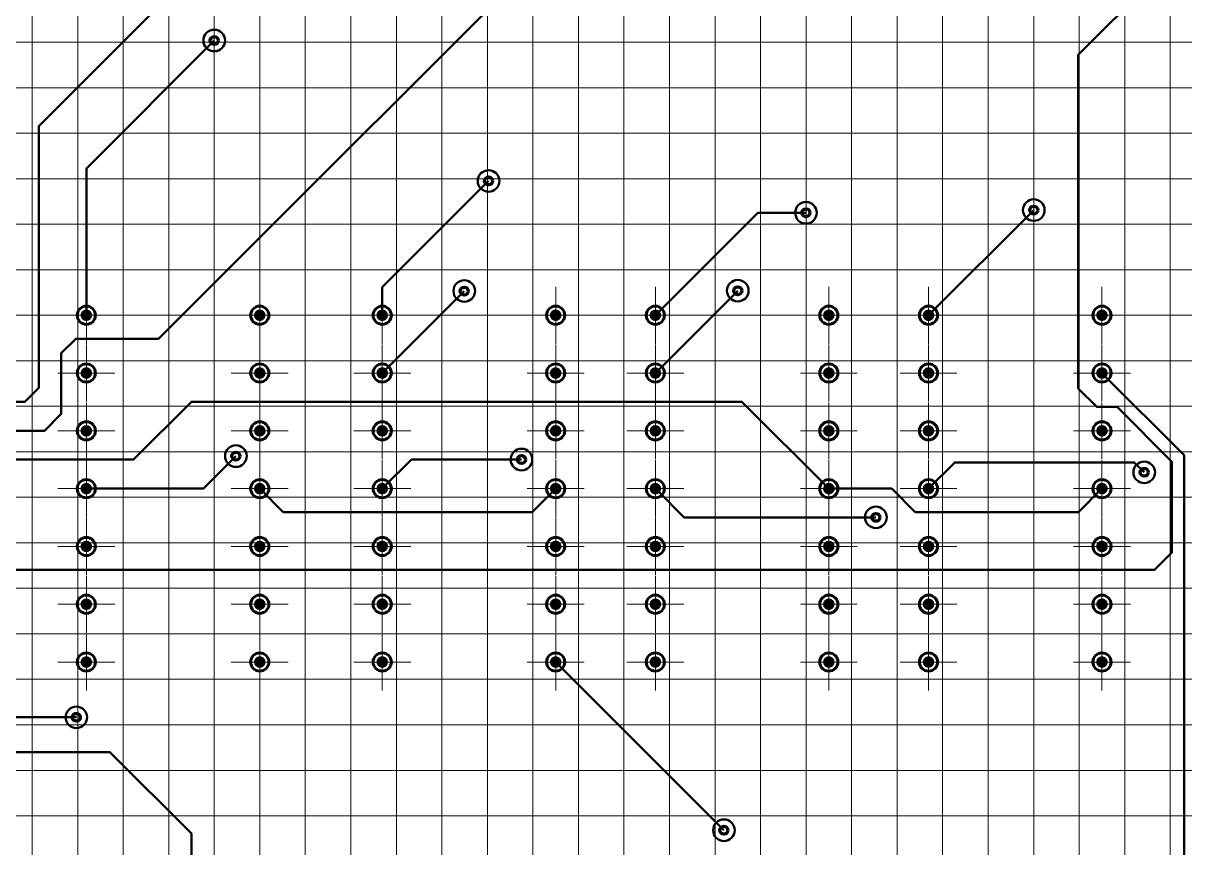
# Model space of a CAD drawing. Extents: x 260 to 1101, y 70 to 664.
# Drawn here: x 933.4 to 1035.5, y 452 to 524.5 of the extents above; entities that cross this region are included whole.
import ezdxf

# ---------------------------------------------------------------- set-up
doc = ezdxf.new("R2010")
doc.units = 0
doc.header["$MEASUREMENT"] = 0
doc.layers.add('PDF _Геометрия', color=7, linetype='CONTINUOUS')
doc.layers.add('PDF _Сплошная заливка', color=7, linetype='CONTINUOUS')

msp = doc.modelspace()

# ---------------------------------------------------------------- hatches: boundary and pattern name
at = {"layer": 'PDF _Сплошная заливка', "transparency": 33554559}
for points in [[(938.987, 498.786), (938.987, 499.296), (938.792, 499.257), (938.627, 499.147), (938.516, 498.981), (938.477, 498.786)], [(954.222, 498.786), (954.222, 499.296), (954.027, 499.257), (953.861, 499.147), (953.751, 498.981), (953.712, 498.786)], [(964.978, 498.786), (964.978, 499.296), (964.783, 499.257), (964.617, 499.147), (964.507, 498.981), (964.468, 498.786)], [(980.212, 498.786), (980.212, 499.296), (980.017, 499.257), (979.852, 499.147), (979.741, 498.981), (979.703, 498.786)], [(988.969, 498.786), (988.969, 499.296), (988.774, 499.257), (988.609, 499.147), (988.499, 498.981), (988.46, 498.786)], [(1004.204, 498.786), (1004.204, 499.296), (1004.009, 499.257), (1003.844, 499.147), (1003.733, 498.981), (1003.694, 498.786)], [(1012.961, 498.786), (1012.961, 499.296), (1012.766, 499.257), (1012.601, 499.147), (1012.49, 498.981), (1012.451, 498.786)], [(1028.196, 498.786), (1028.196, 499.296), (1028.001, 499.257), (1027.835, 499.147), (1027.725, 498.981), (1027.686, 498.786)], [(938.987, 498.786), (938.987, 498.277), (939.182, 498.315), (939.347, 498.426), (939.458, 498.591), (939.496, 498.786)], [(954.222, 498.786), (954.222, 498.277), (954.417, 498.315), (954.582, 498.426), (954.692, 498.591), (954.731, 498.786)], [(964.978, 498.786), (964.978, 498.277), (965.173, 498.315), (965.338, 498.426), (965.449, 498.591), (965.487, 498.786)], [(980.212, 498.786), (980.212, 498.277), (980.407, 498.315), (980.573, 498.426), (980.683, 498.591), (980.722, 498.786)], [(988.969, 498.786), (988.969, 498.277), (989.164, 498.315), (989.33, 498.426), (989.44, 498.591), (989.479, 498.786)], [(1004.204, 498.786), (1004.204, 498.277), (1004.399, 498.315), (1004.564, 498.426), (1004.675, 498.591), (1004.714, 498.786)], [(1012.961, 498.786), (1012.961, 498.277), (1013.156, 498.315), (1013.321, 498.426), (1013.432, 498.591), (1013.47, 498.786)], [(1028.196, 498.786), (1028.196, 498.277), (1028.391, 498.315), (1028.556, 498.426), (1028.666, 498.591), (1028.705, 498.786)], [(938.987, 493.706), (938.987, 494.216), (938.792, 494.177), (938.627, 494.067), (938.516, 493.901), (938.477, 493.706)], [(954.222, 493.706), (954.222, 494.216), (954.027, 494.177), (953.861, 494.067), (953.751, 493.901), (953.712, 493.706)], [(964.978, 493.706), (964.978, 494.216), (964.783, 494.177), (964.617, 494.067), (964.507, 493.901), (964.468, 493.706)], [(980.212, 493.706), (980.212, 494.216), (980.017, 494.177), (979.852, 494.067), (979.741, 493.901), (979.703, 493.706)], [(988.969, 493.706), (988.969, 494.216), (988.774, 494.177), (988.609, 494.067), (988.499, 493.901), (988.46, 493.706)], [(1004.204, 493.706), (1004.204, 494.216), (1004.009, 494.177), (1003.844, 494.067), (1003.733, 493.901), (1003.694, 493.706)], [(1012.961, 493.706), (1012.961, 494.216), (1012.766, 494.177), (1012.601, 494.067), (1012.49, 493.901), (1012.451, 493.706)], [(1028.196, 493.706), (1028.196, 494.216), (1028.001, 494.177), (1027.835, 494.067), (1027.725, 493.901), (1027.686, 493.706)], [(938.987, 493.706), (938.987, 493.197), (939.182, 493.235), (939.347, 493.346), (939.458, 493.511), (939.496, 493.706)], [(954.222, 493.706), (954.222, 493.197), (954.417, 493.235), (954.582, 493.346), (954.692, 493.511), (954.731, 493.706)], [(964.978, 493.706), (964.978, 493.197), (965.173, 493.235), (965.338, 493.346), (965.449, 493.511), (965.487, 493.706)], [(980.212, 493.706), (980.212, 493.197), (980.407, 493.235), (980.573, 493.346), (980.683, 493.511), (980.722, 493.706)], [(988.969, 493.706), (988.969, 493.197), (989.164, 493.235), (989.33, 493.346), (989.44, 493.511), (989.479, 493.706)], [(1004.204, 493.706), (1004.204, 493.197), (1004.399, 493.235), (1004.564, 493.346), (1004.675, 493.511), (1004.714, 493.706)], [(1012.961, 493.706), (1012.961, 493.197), (1013.156, 493.235), (1013.321, 493.346), (1013.432, 493.511), (1013.47, 493.706)], [(1028.196, 493.706), (1028.196, 493.197), (1028.391, 493.235), (1028.556, 493.346), (1028.666, 493.511), (1028.705, 493.706)], [(938.987, 488.626), (938.987, 489.136), (938.792, 489.097), (938.627, 488.987), (938.516, 488.821), (938.477, 488.626)], [(954.222, 488.626), (954.222, 489.136), (954.027, 489.097), (953.861, 488.987), (953.751, 488.821), (953.712, 488.626)], [(964.978, 488.626), (964.978, 489.136), (964.783, 489.097), (964.617, 488.987), (964.507, 488.821), (964.468, 488.626)], [(980.212, 488.626), (980.212, 489.136), (980.017, 489.097), (979.852, 488.987), (979.741, 488.821), (979.703, 488.626)], [(988.969, 488.626), (988.969, 489.136), (988.774, 489.097), (988.609, 488.987), (988.499, 488.821), (988.46, 488.626)], [(1004.204, 488.626), (1004.204, 489.136), (1004.009, 489.097), (1003.844, 488.987), (1003.733, 488.821), (1003.694, 488.626)], [(1012.961, 488.626), (1012.961, 489.136), (1012.766, 489.097), (1012.601, 488.987), (1012.49, 488.821), (1012.451, 488.626)], [(1028.196, 488.626), (1028.196, 489.136), (1028.001, 489.097), (1027.835, 488.987), (1027.725, 488.821), (1027.686, 488.626)], [(938.987, 488.626), (938.987, 488.117), (939.182, 488.155), (939.347, 488.266), (939.458, 488.431), (939.496, 488.626)], [(954.222, 488.626), (954.222, 488.117), (954.417, 488.155), (954.582, 488.266), (954.692, 488.431), (954.731, 488.626)], [(964.978, 488.626), (964.978, 488.117), (965.173, 488.155), (965.338, 488.266), (965.449, 488.431), (965.487, 488.626)], [(980.212, 488.626), (980.212, 488.117), (980.407, 488.155), (980.573, 488.266), (980.683, 488.431), (980.722, 488.626)], [(988.969, 488.626), (988.969, 488.117), (989.164, 488.155), (989.33, 488.266), (989.44, 488.431), (989.479, 488.626)], [(1004.204, 488.626), (1004.204, 488.117), (1004.399, 488.155), (1004.564, 488.266), (1004.675, 488.431), (1004.714, 488.626)], [(1012.961, 488.626), (1012.961, 488.117), (1013.156, 488.155), (1013.321, 488.266), (1013.432, 488.431), (1013.47, 488.626)], [(1028.196, 488.626), (1028.196, 488.117), (1028.391, 488.155), (1028.556, 488.266), (1028.666, 488.431), (1028.705, 488.626)], [(938.987, 483.546), (938.987, 484.056), (938.792, 484.017), (938.627, 483.907), (938.516, 483.741), (938.477, 483.546)], [(954.222, 483.546), (954.222, 484.056), (954.027, 484.017), (953.861, 483.907), (953.751, 483.741), (953.712, 483.546)], [(964.978, 483.546), (964.978, 484.056), (964.783, 484.017), (964.617, 483.907), (964.507, 483.741), (964.468, 483.546)], [(980.212, 483.546), (980.212, 484.056), (980.017, 484.017), (979.852, 483.907), (979.741, 483.741), (979.703, 483.546)], [(988.969, 483.546), (988.969, 484.056), (988.774, 484.017), (988.609, 483.907), (988.499, 483.741), (988.46, 483.546)], [(1004.204, 483.546), (1004.204, 484.056), (1004.009, 484.017), (1003.844, 483.907), (1003.733, 483.741), (1003.694, 483.546)], [(1012.961, 483.546), (1012.961, 484.056), (1012.766, 484.017), (1012.601, 483.907), (1012.49, 483.741), (1012.451, 483.546)], [(1028.196, 483.546), (1028.196, 484.056), (1028.001, 484.017), (1027.835, 483.907), (1027.725, 483.741), (1027.686, 483.546)], [(938.987, 483.546), (938.987, 483.037), (939.182, 483.075), (939.347, 483.186), (939.458, 483.351), (939.496, 483.546)], [(954.222, 483.546), (954.222, 483.037), (954.417, 483.075), (954.582, 483.186), (954.692, 483.351), (954.731, 483.546)], [(964.978, 483.546), (964.978, 483.037), (965.173, 483.075), (965.338, 483.186), (965.449, 483.351), (965.487, 483.546)], [(980.212, 483.546), (980.212, 483.037), (980.407, 483.075), (980.573, 483.186), (980.683, 483.351), (980.722, 483.546)], [(988.969, 483.546), (988.969, 483.037), (989.164, 483.075), (989.33, 483.186), (989.44, 483.351), (989.479, 483.546)], [(1004.204, 483.546), (1004.204, 483.037), (1004.399, 483.075), (1004.564, 483.186), (1004.675, 483.351), (1004.714, 483.546)], [(1012.961, 483.546), (1012.961, 483.037), (1013.156, 483.075), (1013.321, 483.186), (1013.432, 483.351), (1013.47, 483.546)], [(1028.196, 483.546), (1028.196, 483.037), (1028.391, 483.075), (1028.556, 483.186), (1028.666, 483.351), (1028.705, 483.546)], [(938.987, 478.466), (938.987, 478.976), (938.792, 478.937), (938.627, 478.827), (938.516, 478.661), (938.477, 478.466)], [(954.222, 478.466), (954.222, 478.976), (954.027, 478.937), (953.861, 478.827), (953.751, 478.661), (953.712, 478.466)], [(964.978, 478.466), (964.978, 478.976), (964.783, 478.937), (964.617, 478.827), (964.507, 478.661), (964.468, 478.466)], [(980.212, 478.466), (980.212, 478.976), (980.017, 478.937), (979.852, 478.827), (979.741, 478.661), (979.703, 478.466)], [(988.969, 478.466), (988.969, 478.976), (988.774, 478.937), (988.609, 478.827), (988.499, 478.661), (988.46, 478.466)], [(1004.204, 478.466), (1004.204, 478.976), (1004.009, 478.937), (1003.844, 478.827), (1003.733, 478.661), (1003.694, 478.466)], [(1012.961, 478.466), (1012.961, 478.976), (1012.766, 478.937), (1012.601, 478.827), (1012.49, 478.661), (1012.451, 478.466)], [(1028.196, 478.466), (1028.196, 478.976), (1028.001, 478.937), (1027.835, 478.827), (1027.725, 478.661), (1027.686, 478.466)], [(938.987, 478.466), (938.987, 477.957), (939.182, 477.995), (939.347, 478.106), (939.458, 478.271), (939.496, 478.466)], [(954.222, 478.466), (954.222, 477.957), (954.417, 477.995), (954.582, 478.106), (954.692, 478.271), (954.731, 478.466)], [(964.978, 478.466), (964.978, 477.957), (965.173, 477.995), (965.338, 478.106), (965.449, 478.271), (965.487, 478.466)], [(980.212, 478.466), (980.212, 477.957), (980.407, 477.995), (980.573, 478.106), (980.683, 478.271), (980.722, 478.466)], [(988.969, 478.466), (988.969, 477.957), (989.164, 477.995), (989.33, 478.106), (989.44, 478.271), (989.479, 478.466)], [(1004.204, 478.466), (1004.204, 477.957), (1004.399, 477.995), (1004.564, 478.106), (1004.675, 478.271), (1004.714, 478.466)], [(1012.961, 478.466), (1012.961, 477.957), (1013.156, 477.995), (1013.321, 478.106), (1013.432, 478.271), (1013.47, 478.466)], [(1028.196, 478.466), (1028.196, 477.957), (1028.391, 477.995), (1028.556, 478.106), (1028.666, 478.271), (1028.705, 478.466)], [(938.987, 473.386), (938.987, 473.896), (938.792, 473.857), (938.627, 473.747), (938.516, 473.581), (938.477, 473.386)], [(954.222, 473.386), (954.222, 473.896), (954.027, 473.857), (953.861, 473.747), (953.751, 473.581), (953.712, 473.386)], [(964.978, 473.386), (964.978, 473.896), (964.783, 473.857), (964.617, 473.747), (964.507, 473.581), (964.468, 473.386)], [(980.212, 473.386), (980.212, 473.896), (980.017, 473.857), (979.852, 473.747), (979.741, 473.581), (979.703, 473.386)], [(988.969, 473.386), (988.969, 473.896), (988.774, 473.857), (988.609, 473.747), (988.499, 473.581), (988.46, 473.386)], [(1004.204, 473.386), (1004.204, 473.896), (1004.009, 473.857), (1003.844, 473.747), (1003.733, 473.581), (1003.694, 473.386)], [(1012.961, 473.386), (1012.961, 473.896), (1012.766, 473.857), (1012.601, 473.747), (1012.49, 473.581), (1012.451, 473.386)], [(1028.196, 473.386), (1028.196, 473.896), (1028.001, 473.857), (1027.835, 473.747), (1027.725, 473.581), (1027.686, 473.386)], [(938.987, 473.386), (938.987, 472.877), (939.182, 472.915), (939.347, 473.026), (939.458, 473.191), (939.496, 473.386)], [(954.222, 473.386), (954.222, 472.877), (954.417, 472.915), (954.582, 473.026), (954.692, 473.191), (954.731, 473.386)], [(964.978, 473.386), (964.978, 472.877), (965.173, 472.915), (965.338, 473.026), (965.449, 473.191), (965.487, 473.386)], [(980.212, 473.386), (980.212, 472.877), (980.407, 472.915), (980.573, 473.026), (980.683, 473.191), (980.722, 473.386)], [(988.969, 473.386), (988.969, 472.877), (989.164, 472.915), (989.33, 473.026), (989.44, 473.191), (989.479, 473.386)], [(1004.204, 473.386), (1004.204, 472.877), (1004.399, 472.915), (1004.564, 473.026), (1004.675, 473.191), (1004.714, 473.386)], [(1012.961, 473.386), (1012.961, 472.877), (1013.156, 472.915), (1013.321, 473.026), (1013.432, 473.191), (1013.47, 473.386)], [(1028.196, 473.386), (1028.196, 472.877), (1028.391, 472.915), (1028.556, 473.026), (1028.666, 473.191), (1028.705, 473.386)], [(938.987, 468.306), (938.987, 468.816), (938.792, 468.777), (938.627, 468.667), (938.516, 468.501), (938.477, 468.306)], [(938.987, 468.306), (938.987, 467.797), (939.182, 467.835), (939.347, 467.946), (939.458, 468.111), (939.496, 468.306)], [(954.222, 468.306), (954.222, 468.816), (954.027, 468.777), (953.861, 468.667), (953.751, 468.501), (953.712, 468.306)], [(954.222, 468.306), (954.222, 467.797), (954.417, 467.835), (954.582, 467.946), (954.692, 468.111), (954.731, 468.306)], [(964.978, 468.306), (964.978, 468.816), (964.783, 468.777), (964.617, 468.667), (964.507, 468.501), (964.468, 468.306)], [(964.978, 468.306), (964.978, 467.797), (965.173, 467.835), (965.338, 467.946), (965.449, 468.111), (965.487, 468.306)], [(980.212, 468.306), (980.212, 468.816), (980.017, 468.777), (979.852, 468.667), (979.741, 468.501), (979.703, 468.306)], [(980.212, 468.306), (980.212, 467.797), (980.407, 467.835), (980.573, 467.946), (980.683, 468.111), (980.722, 468.306)], [(988.969, 468.306), (988.969, 468.816), (988.774, 468.777), (988.609, 468.667), (988.499, 468.501), (988.46, 468.306)], [(988.969, 468.306), (988.969, 467.797), (989.164, 467.835), (989.33, 467.946), (989.44, 468.111), (989.479, 468.306)], [(1004.204, 468.306), (1004.204, 468.816), (1004.009, 468.777), (1003.844, 468.667), (1003.733, 468.501), (1003.694, 468.306)], [(1004.204, 468.306), (1004.204, 467.797), (1004.399, 467.835), (1004.564, 467.946), (1004.675, 468.111), (1004.714, 468.306)], [(1012.961, 468.306), (1012.961, 468.816), (1012.766, 468.777), (1012.601, 468.667), (1012.49, 468.501), (1012.451, 468.306)], [(1012.961, 468.306), (1012.961, 467.797), (1013.156, 467.835), (1013.321, 467.946), (1013.432, 468.111), (1013.47, 468.306)], [(1028.196, 468.306), (1028.196, 468.816), (1028.001, 468.777), (1027.835, 468.667), (1027.725, 468.501), (1027.686, 468.306)], [(1028.196, 468.306), (1028.196, 467.797), (1028.391, 467.835), (1028.556, 467.946), (1028.666, 468.111), (1028.705, 468.306)]]:
    msp.add_hatch(color=256, dxfattribs=at).paths.add_polyline_path(points)
at = {"layer": 'PDF _Сплошная заливка', "true_color": 0xffffff, "transparency": 33554559}
for points in [[(939.496, 498.786), (939.458, 498.981), (939.347, 499.147), (939.182, 499.257), (938.987, 499.296), (938.987, 498.786)], [(954.731, 498.786), (954.692, 498.981), (954.582, 499.147), (954.417, 499.257), (954.222, 499.296), (954.222, 498.786)], [(965.487, 498.786), (965.449, 498.981), (965.338, 499.147), (965.173, 499.257), (964.978, 499.296), (964.978, 498.786)], [(980.722, 498.786), (980.683, 498.981), (980.573, 499.147), (980.407, 499.257), (980.212, 499.296), (980.212, 498.786)], [(989.479, 498.786), (989.44, 498.981), (989.33, 499.147), (989.164, 499.257), (988.969, 499.296), (988.969, 498.786)], [(1004.714, 498.786), (1004.675, 498.981), (1004.564, 499.147), (1004.399, 499.257), (1004.204, 499.296), (1004.204, 498.786)], [(1013.47, 498.786), (1013.432, 498.981), (1013.321, 499.147), (1013.156, 499.257), (1012.961, 499.296), (1012.961, 498.786)], [(1028.705, 498.786), (1028.666, 498.981), (1028.556, 499.147), (1028.391, 499.257), (1028.196, 499.296), (1028.196, 498.786)], [(938.477, 498.786), (938.516, 498.591), (938.627, 498.426), (938.792, 498.315), (938.987, 498.277), (938.987, 498.786)], [(953.712, 498.786), (953.751, 498.591), (953.861, 498.426), (954.027, 498.315), (954.222, 498.277), (954.222, 498.786)], [(964.468, 498.786), (964.507, 498.591), (964.617, 498.426), (964.783, 498.315), (964.978, 498.277), (964.978, 498.786)], [(979.703, 498.786), (979.741, 498.591), (979.852, 498.426), (980.017, 498.315), (980.212, 498.277), (980.212, 498.786)], [(988.46, 498.786), (988.499, 498.591), (988.609, 498.426), (988.774, 498.315), (988.969, 498.277), (988.969, 498.786)], [(1003.694, 498.786), (1003.733, 498.591), (1003.844, 498.426), (1004.009, 498.315), (1004.204, 498.277), (1004.204, 498.786)], [(1012.451, 498.786), (1012.49, 498.591), (1012.601, 498.426), (1012.766, 498.315), (1012.961, 498.277), (1012.961, 498.786)], [(1027.686, 498.786), (1027.725, 498.591), (1027.835, 498.426), (1028.001, 498.315), (1028.196, 498.277), (1028.196, 498.786)], [(939.496, 493.706), (939.458, 493.901), (939.347, 494.067), (939.182, 494.177), (938.987, 494.216), (938.987, 493.706)], [(954.731, 493.706), (954.692, 493.901), (954.582, 494.067), (954.417, 494.177), (954.222, 494.216), (954.222, 493.706)], [(965.487, 493.706), (965.449, 493.901), (965.338, 494.067), (965.173, 494.177), (964.978, 494.216), (964.978, 493.706)], [(980.722, 493.706), (980.683, 493.901), (980.573, 494.067), (980.407, 494.177), (980.212, 494.216), (980.212, 493.706)], [(989.479, 493.706), (989.44, 493.901), (989.33, 494.067), (989.164, 494.177), (988.969, 494.216), (988.969, 493.706)], [(1004.714, 493.706), (1004.675, 493.901), (1004.564, 494.067), (1004.399, 494.177), (1004.204, 494.216), (1004.204, 493.706)], [(1013.47, 493.706), (1013.432, 493.901), (1013.321, 494.067), (1013.156, 494.177), (1012.961, 494.216), (1012.961, 493.706)], [(1028.705, 493.706), (1028.666, 493.901), (1028.556, 494.067), (1028.391, 494.177), (1028.196, 494.216), (1028.196, 493.706)], [(938.477, 493.706), (938.516, 493.511), (938.627, 493.346), (938.792, 493.235), (938.987, 493.197), (938.987, 493.706)], [(953.712, 493.706), (953.751, 493.511), (953.861, 493.346), (954.027, 493.235), (954.222, 493.197), (954.222, 493.706)], [(964.468, 493.706), (964.507, 493.511), (964.617, 493.346), (964.783, 493.235), (964.978, 493.197), (964.978, 493.706)], [(979.703, 493.706), (979.741, 493.511), (979.852, 493.346), (980.017, 493.235), (980.212, 493.197), (980.212, 493.706)], [(988.46, 493.706), (988.499, 493.511), (988.609, 493.346), (988.774, 493.235), (988.969, 493.197), (988.969, 493.706)], [(1003.694, 493.706), (1003.733, 493.511), (1003.844, 493.346), (1004.009, 493.235), (1004.204, 493.197), (1004.204, 493.706)], [(1012.451, 493.706), (1012.49, 493.511), (1012.601, 493.346), (1012.766, 493.235), (1012.961, 493.197), (1012.961, 493.706)], [(1027.686, 493.706), (1027.725, 493.511), (1027.835, 493.346), (1028.001, 493.235), (1028.196, 493.197), (1028.196, 493.706)], [(939.496, 488.626), (939.458, 488.821), (939.347, 488.987), (939.182, 489.097), (938.987, 489.136), (938.987, 488.626)], [(954.731, 488.626), (954.692, 488.821), (954.582, 488.987), (954.417, 489.097), (954.222, 489.136), (954.222, 488.626)], [(965.487, 488.626), (965.449, 488.821), (965.338, 488.987), (965.173, 489.097), (964.978, 489.136), (964.978, 488.626)], [(980.722, 488.626), (980.683, 488.821), (980.573, 488.987), (980.407, 489.097), (980.212, 489.136), (980.212, 488.626)], [(989.479, 488.626), (989.44, 488.821), (989.33, 488.987), (989.164, 489.097), (988.969, 489.136), (988.969, 488.626)], [(1004.714, 488.626), (1004.675, 488.821), (1004.564, 488.987), (1004.399, 489.097), (1004.204, 489.136), (1004.204, 488.626)], [(1013.47, 488.626), (1013.432, 488.821), (1013.321, 488.987), (1013.156, 489.097), (1012.961, 489.136), (1012.961, 488.626)], [(1028.705, 488.626), (1028.666, 488.821), (1028.556, 488.987), (1028.391, 489.097), (1028.196, 489.136), (1028.196, 488.626)], [(938.477, 488.626), (938.516, 488.431), (938.627, 488.266), (938.792, 488.155), (938.987, 488.117), (938.987, 488.626)], [(953.712, 488.626), (953.751, 488.431), (953.861, 488.266), (954.027, 488.155), (954.222, 488.117), (954.222, 488.626)], [(964.468, 488.626), (964.507, 488.431), (964.617, 488.266), (964.783, 488.155), (964.978, 488.117), (964.978, 488.626)], [(979.703, 488.626), (979.741, 488.431), (979.852, 488.266), (980.017, 488.155), (980.212, 488.117), (980.212, 488.626)], [(988.46, 488.626), (988.499, 488.431), (988.609, 488.266), (988.774, 488.155), (988.969, 488.117), (988.969, 488.626)], [(1003.694, 488.626), (1003.733, 488.431), (1003.844, 488.266), (1004.009, 488.155), (1004.204, 488.117), (1004.204, 488.626)], [(1012.451, 488.626), (1012.49, 488.431), (1012.601, 488.266), (1012.766, 488.155), (1012.961, 488.117), (1012.961, 488.626)], [(1027.686, 488.626), (1027.725, 488.431), (1027.835, 488.266), (1028.001, 488.155), (1028.196, 488.117), (1028.196, 488.626)], [(939.496, 483.546), (939.458, 483.741), (939.347, 483.907), (939.182, 484.017), (938.987, 484.056), (938.987, 483.546)], [(954.731, 483.546), (954.692, 483.741), (954.582, 483.907), (954.417, 484.017), (954.222, 484.056), (954.222, 483.546)], [(965.487, 483.546), (965.449, 483.741), (965.338, 483.907), (965.173, 484.017), (964.978, 484.056), (964.978, 483.546)], [(980.722, 483.546), (980.683, 483.741), (980.573, 483.907), (980.407, 484.017), (980.212, 484.056), (980.212, 483.546)], [(989.479, 483.546), (989.44, 483.741), (989.33, 483.907), (989.164, 484.017), (988.969, 484.056), (988.969, 483.546)], [(1004.714, 483.546), (1004.675, 483.741), (1004.564, 483.907), (1004.399, 484.017), (1004.204, 484.056), (1004.204, 483.546)], [(1013.47, 483.546), (1013.432, 483.741), (1013.321, 483.907), (1013.156, 484.017), (1012.961, 484.056), (1012.961, 483.546)], [(1028.705, 483.546), (1028.666, 483.741), (1028.556, 483.907), (1028.391, 484.017), (1028.196, 484.056), (1028.196, 483.546)], [(938.477, 483.546), (938.516, 483.351), (938.627, 483.186), (938.792, 483.075), (938.987, 483.037), (938.987, 483.546)], [(953.712, 483.546), (953.751, 483.351), (953.861, 483.186), (954.027, 483.075), (954.222, 483.037), (954.222, 483.546)], [(964.468, 483.546), (964.507, 483.351), (964.617, 483.186), (964.783, 483.075), (964.978, 483.037), (964.978, 483.546)], [(979.703, 483.546), (979.741, 483.351), (979.852, 483.186), (980.017, 483.075), (980.212, 483.037), (980.212, 483.546)], [(988.46, 483.546), (988.499, 483.351), (988.609, 483.186), (988.774, 483.075), (988.969, 483.037), (988.969, 483.546)], [(1003.694, 483.546), (1003.733, 483.351), (1003.844, 483.186), (1004.009, 483.075), (1004.204, 483.037), (1004.204, 483.546)], [(1012.451, 483.546), (1012.49, 483.351), (1012.601, 483.186), (1012.766, 483.075), (1012.961, 483.037), (1012.961, 483.546)], [(1027.686, 483.546), (1027.725, 483.351), (1027.835, 483.186), (1028.001, 483.075), (1028.196, 483.037), (1028.196, 483.546)], [(939.496, 478.466), (939.458, 478.661), (939.347, 478.827), (939.182, 478.937), (938.987, 478.976), (938.987, 478.466)], [(954.731, 478.466), (954.692, 478.661), (954.582, 478.827), (954.417, 478.937), (954.222, 478.976), (954.222, 478.466)], [(965.487, 478.466), (965.449, 478.661), (965.338, 478.827), (965.173, 478.937), (964.978, 478.976), (964.978, 478.466)], [(980.722, 478.466), (980.683, 478.661), (980.573, 478.827), (980.407, 478.937), (980.212, 478.976), (980.212, 478.466)], [(989.479, 478.466), (989.44, 478.661), (989.33, 478.827), (989.164, 478.937), (988.969, 478.976), (988.969, 478.466)], [(1004.714, 478.466), (1004.675, 478.661), (1004.564, 478.827), (1004.399, 478.937), (1004.204, 478.976), (1004.204, 478.466)], [(1013.47, 478.466), (1013.432, 478.661), (1013.321, 478.827), (1013.156, 478.937), (1012.961, 478.976), (1012.961, 478.466)], [(1028.705, 478.466), (1028.666, 478.661), (1028.556, 478.827), (1028.391, 478.937), (1028.196, 478.976), (1028.196, 478.466)], [(938.477, 478.466), (938.516, 478.271), (938.627, 478.106), (938.792, 477.995), (938.987, 477.957), (938.987, 478.466)], [(953.712, 478.466), (953.751, 478.271), (953.861, 478.106), (954.027, 477.995), (954.222, 477.957), (954.222, 478.466)], [(964.468, 478.466), (964.507, 478.271), (964.617, 478.106), (964.783, 477.995), (964.978, 477.957), (964.978, 478.466)], [(979.703, 478.466), (979.741, 478.271), (979.852, 478.106), (980.017, 477.995), (980.212, 477.957), (980.212, 478.466)], [(988.46, 478.466), (988.499, 478.271), (988.609, 478.106), (988.774, 477.995), (988.969, 477.957), (988.969, 478.466)], [(1003.694, 478.466), (1003.733, 478.271), (1003.844, 478.106), (1004.009, 477.995), (1004.204, 477.957), (1004.204, 478.466)], [(1012.451, 478.466), (1012.49, 478.271), (1012.601, 478.106), (1012.766, 477.995), (1012.961, 477.957), (1012.961, 478.466)], [(1027.686, 478.466), (1027.725, 478.271), (1027.835, 478.106), (1028.001, 477.995), (1028.196, 477.957), (1028.196, 478.466)], [(939.496, 473.386), (939.458, 473.581), (939.347, 473.747), (939.182, 473.857), (938.987, 473.896), (938.987, 473.386)], [(954.731, 473.386), (954.692, 473.581), (954.582, 473.747), (954.417, 473.857), (954.222, 473.896), (954.222, 473.386)], [(965.487, 473.386), (965.449, 473.581), (965.338, 473.747), (965.173, 473.857), (964.978, 473.896), (964.978, 473.386)], [(980.722, 473.386), (980.683, 473.581), (980.573, 473.747), (980.407, 473.857), (980.212, 473.896), (980.212, 473.386)], [(989.479, 473.386), (989.44, 473.581), (989.33, 473.747), (989.164, 473.857), (988.969, 473.896), (988.969, 473.386)], [(1004.714, 473.386), (1004.675, 473.581), (1004.564, 473.747), (1004.399, 473.857), (1004.204, 473.896), (1004.204, 473.386)], [(1013.47, 473.386), (1013.432, 473.581), (1013.321, 473.747), (1013.156, 473.857), (1012.961, 473.896), (1012.961, 473.386)], [(1028.705, 473.386), (1028.666, 473.581), (1028.556, 473.747), (1028.391, 473.857), (1028.196, 473.896), (1028.196, 473.386)], [(938.477, 473.386), (938.516, 473.191), (938.627, 473.026), (938.792, 472.915), (938.987, 472.877), (938.987, 473.386)], [(953.712, 473.386), (953.751, 473.191), (953.861, 473.026), (954.027, 472.915), (954.222, 472.877), (954.222, 473.386)], [(964.468, 473.386), (964.507, 473.191), (964.617, 473.026), (964.783, 472.915), (964.978, 472.877), (964.978, 473.386)], [(979.703, 473.386), (979.741, 473.191), (979.852, 473.026), (980.017, 472.915), (980.212, 472.877), (980.212, 473.386)], [(988.46, 473.386), (988.499, 473.191), (988.609, 473.026), (988.774, 472.915), (988.969, 472.877), (988.969, 473.386)], [(1003.694, 473.386), (1003.733, 473.191), (1003.844, 473.026), (1004.009, 472.915), (1004.204, 472.877), (1004.204, 473.386)], [(1012.451, 473.386), (1012.49, 473.191), (1012.601, 473.026), (1012.766, 472.915), (1012.961, 472.877), (1012.961, 473.386)], [(1027.686, 473.386), (1027.725, 473.191), (1027.835, 473.026), (1028.001, 472.915), (1028.196, 472.877), (1028.196, 473.386)], [(938.477, 468.306), (938.516, 468.111), (938.627, 467.946), (938.792, 467.835), (938.987, 467.797), (938.987, 468.306)], [(939.496, 468.306), (939.458, 468.501), (939.347, 468.667), (939.182, 468.777), (938.987, 468.816), (938.987, 468.306)], [(953.712, 468.306), (953.751, 468.111), (953.861, 467.946), (954.027, 467.835), (954.222, 467.797), (954.222, 468.306)], [(954.731, 468.306), (954.692, 468.501), (954.582, 468.667), (954.417, 468.777), (954.222, 468.816), (954.222, 468.306)], [(964.468, 468.306), (964.507, 468.111), (964.617, 467.946), (964.783, 467.835), (964.978, 467.797), (964.978, 468.306)], [(965.487, 468.306), (965.449, 468.501), (965.338, 468.667), (965.173, 468.777), (964.978, 468.816), (964.978, 468.306)], [(979.703, 468.306), (979.741, 468.111), (979.852, 467.946), (980.017, 467.835), (980.212, 467.797), (980.212, 468.306)], [(980.722, 468.306), (980.683, 468.501), (980.573, 468.667), (980.407, 468.777), (980.212, 468.816), (980.212, 468.306)], [(988.46, 468.306), (988.499, 468.111), (988.609, 467.946), (988.774, 467.835), (988.969, 467.797), (988.969, 468.306)], [(989.479, 468.306), (989.44, 468.501), (989.33, 468.667), (989.164, 468.777), (988.969, 468.816), (988.969, 468.306)], [(1003.694, 468.306), (1003.733, 468.111), (1003.844, 467.946), (1004.009, 467.835), (1004.204, 467.797), (1004.204, 468.306)], [(1004.714, 468.306), (1004.675, 468.501), (1004.564, 468.667), (1004.399, 468.777), (1004.204, 468.816), (1004.204, 468.306)], [(1012.451, 468.306), (1012.49, 468.111), (1012.601, 467.946), (1012.766, 467.835), (1012.961, 467.797), (1012.961, 468.306)], [(1013.47, 468.306), (1013.432, 468.501), (1013.321, 468.667), (1013.156, 468.777), (1012.961, 468.816), (1012.961, 468.306)], [(1027.686, 468.306), (1027.725, 468.111), (1027.835, 467.946), (1028.001, 467.835), (1028.196, 467.797), (1028.196, 468.306)], [(1028.705, 468.306), (1028.666, 468.501), (1028.556, 468.667), (1028.391, 468.777), (1028.196, 468.816), (1028.196, 468.306)]]:
    msp.add_hatch(color=7, dxfattribs=at).paths.add_polyline_path(points)

# ---------------------------------------------------------------- linework, layer by layer
at = {"layer": 'PDF _Геометрия', "lineweight": 18}
for points in [[(934.228, 381.546), (934.228, 382.786), (934.228, 592.786)], [(938.227, 382.786), (938.227, 592.786)], [(942.226, 381.546), (942.226, 382.786), (942.226, 592.786)], [(946.224, 382.786), (946.224, 592.786)], [(950.223, 381.546), (950.223, 382.786), (950.223, 592.786)], [(954.222, 382.786), (954.222, 592.786)], [(958.22, 381.546), (958.22, 382.786), (958.22, 592.786)], [(962.219, 382.786), (962.219, 592.786)], [(966.217, 381.546), (966.217, 382.786), (966.217, 592.786)], [(970.216, 382.786), (970.216, 592.786)], [(974.215, 381.546), (974.215, 382.786), (974.215, 592.786)], [(978.213, 382.786), (978.213, 592.786)], [(982.212, 381.546), (982.212, 382.786), (982.212, 592.786)], [(986.21, 382.786), (986.21, 592.786)], [(990.209, 381.546), (990.209, 382.786), (990.209, 592.786)], [(994.208, 382.786), (994.208, 592.786)], [(998.206, 381.546), (998.206, 382.786), (998.206, 592.786)], [(1002.205, 382.786), (1002.205, 592.786)], [(1006.203, 381.546), (1006.203, 382.786), (1006.203, 592.786)], [(1010.202, 382.786), (1010.202, 592.786)], [(1014.2, 381.546), (1014.2, 382.786), (1014.2, 592.786)], [(1018.199, 382.786), (1018.199, 592.786)], [(1022.198, 381.546), (1022.198, 382.786), (1022.198, 592.786)], [(1026.196, 382.786), (1026.196, 592.786)], [(1030.195, 381.546), (1030.195, 382.786), (1030.195, 592.786)], [(1034.193, 382.786), (1034.193, 592.786)], [(730.3, 522.786), (1050.188, 522.786), (1051.427, 522.786)], [(730.3, 518.786), (1050.188, 518.786)], [(730.3, 514.786), (1050.188, 514.786), (1051.427, 514.786)], [(730.3, 510.786), (1050.188, 510.786)], [(730.3, 506.786), (1050.188, 506.786), (1051.427, 506.786)], [(730.3, 502.786), (1050.188, 502.786)], [(938.987, 496.286), (938.987, 501.286)], [(954.222, 496.286), (954.222, 501.286)], [(964.978, 496.286), (964.978, 501.286)], [(980.212, 496.286), (980.212, 501.286)], [(988.969, 496.286), (988.969, 501.286)], [(1004.204, 496.286), (1004.204, 501.286)], [(1012.961, 496.286), (1012.961, 501.286)], [(1028.196, 496.286), (1028.196, 501.286)], [(730.3, 498.786), (1050.188, 498.786), (1051.427, 498.786)], [(936.488, 498.786), (941.486, 498.786)], [(951.722, 498.786), (956.721, 498.786)], [(962.479, 498.786), (967.477, 498.786)], [(977.713, 498.786), (982.711, 498.786)], [(986.47, 498.786), (991.469, 498.786)], [(1001.705, 498.786), (1006.703, 498.786)], [(1010.462, 498.786), (1015.46, 498.786)], [(1025.697, 498.786), (1030.695, 498.786)], [(938.987, 491.206), (938.987, 496.206)], [(954.222, 491.206), (954.222, 496.206)], [(964.978, 491.206), (964.978, 496.206)], [(980.212, 491.206), (980.212, 496.206)], [(988.969, 491.206), (988.969, 496.206)], [(1004.204, 491.206), (1004.204, 496.206)], [(1012.961, 491.206), (1012.961, 496.206)], [(1028.196, 491.206), (1028.196, 496.206)], [(730.3, 494.786), (1050.188, 494.786)], [(936.488, 493.706), (941.486, 493.706)], [(951.722, 493.706), (956.721, 493.706)], [(962.479, 493.706), (967.477, 493.706)], [(977.713, 493.706), (982.711, 493.706)], [(986.47, 493.706), (991.469, 493.706)], [(1001.705, 493.706), (1006.703, 493.706)], [(1010.462, 493.706), (1015.46, 493.706)], [(1025.697, 493.706), (1030.695, 493.706)], [(730.3, 490.786), (1050.188, 490.786), (1051.427, 490.786)], [(938.987, 486.126), (938.987, 491.126)], [(954.222, 486.126), (954.222, 491.126)], [(964.978, 486.126), (964.978, 491.126)], [(980.212, 486.126), (980.212, 491.126)], [(988.969, 486.126), (988.969, 491.126)], [(1004.204, 486.126), (1004.204, 491.126)], [(1012.961, 486.126), (1012.961, 491.126)], [(1028.196, 486.126), (1028.196, 491.126)], [(936.488, 488.626), (941.486, 488.626)], [(951.722, 488.626), (956.721, 488.626)], [(962.479, 488.626), (967.477, 488.626)], [(977.713, 488.626), (982.711, 488.626)], [(986.47, 488.626), (991.469, 488.626)], [(1001.705, 488.626), (1006.703, 488.626)], [(1010.462, 488.626), (1015.46, 488.626)], [(1025.697, 488.626), (1030.695, 488.626)], [(730.3, 486.786), (1050.188, 486.786)], [(938.987, 481.046), (938.987, 486.046)], [(954.222, 481.046), (954.222, 486.046)], [(964.978, 481.046), (964.978, 486.046)], [(980.212, 481.046), (980.212, 486.046)], [(988.969, 481.046), (988.969, 486.046)], [(1004.204, 481.046), (1004.204, 486.046)], [(1012.961, 481.046), (1012.961, 486.046)], [(1028.196, 481.046), (1028.196, 486.046)], [(730.3, 482.786), (1050.188, 482.786), (1051.427, 482.786)], [(936.488, 483.546), (941.486, 483.546)], [(951.722, 483.546), (956.721, 483.546)], [(962.479, 483.546), (967.477, 483.546)], [(977.713, 483.546), (982.711, 483.546)], [(986.47, 483.546), (991.469, 483.546)], [(1001.705, 483.546), (1006.703, 483.546)], [(1010.462, 483.546), (1015.46, 483.546)], [(1025.697, 483.546), (1030.695, 483.546)], [(938.987, 475.966), (938.987, 480.966)], [(954.222, 475.966), (954.222, 480.966)], [(964.978, 475.966), (964.978, 480.966)], [(980.212, 475.966), (980.212, 480.966)], [(988.969, 475.966), (988.969, 480.966)], [(1004.204, 475.966), (1004.204, 480.966)], [(1012.961, 475.966), (1012.961, 480.966)], [(1028.196, 475.966), (1028.196, 480.966)], [(730.3, 478.786), (1050.188, 478.786)], [(936.488, 478.466), (941.486, 478.466)], [(951.722, 478.466), (956.721, 478.466)], [(962.479, 478.466), (967.477, 478.466)], [(977.713, 478.466), (982.711, 478.466)], [(986.47, 478.466), (991.469, 478.466)], [(1001.705, 478.466), (1006.703, 478.466)], [(1010.462, 478.466), (1015.46, 478.466)], [(1025.697, 478.466), (1030.695, 478.466)], [(938.987, 470.886), (938.987, 475.886)], [(954.222, 470.886), (954.222, 475.886)], [(964.978, 470.886), (964.978, 475.886)], [(980.212, 470.886), (980.212, 475.886)], [(988.969, 470.886), (988.969, 475.886)], [(1004.204, 470.886), (1004.204, 475.886)], [(1012.961, 470.886), (1012.961, 475.886)], [(1028.196, 470.886), (1028.196, 475.886)], [(730.3, 474.786), (1050.188, 474.786), (1051.427, 474.786)], [(936.488, 473.386), (941.486, 473.386)], [(951.722, 473.386), (956.721, 473.386)], [(962.479, 473.386), (967.477, 473.386)], [(977.713, 473.386), (982.711, 473.386)], [(986.47, 473.386), (991.469, 473.386)], [(1001.705, 473.386), (1006.703, 473.386)], [(1010.462, 473.386), (1015.46, 473.386)], [(1025.697, 473.386), (1030.695, 473.386)], [(730.3, 470.786), (1050.188, 470.786)], [(938.987, 465.806), (938.987, 470.806)], [(954.222, 465.806), (954.222, 470.806)], [(964.978, 465.806), (964.978, 470.806)], [(980.212, 465.806), (980.212, 470.806)], [(988.969, 465.806), (988.969, 470.806)], [(1004.204, 465.806), (1004.204, 470.806)], [(1012.961, 465.806), (1012.961, 470.806)], [(1028.196, 465.806), (1028.196, 470.806)], [(936.488, 468.306), (941.486, 468.306)], [(951.722, 468.306), (956.721, 468.306)], [(962.479, 468.306), (967.477, 468.306)], [(977.713, 468.306), (982.711, 468.306)], [(986.47, 468.306), (991.469, 468.306)], [(1001.705, 468.306), (1006.703, 468.306)], [(1010.462, 468.306), (1015.46, 468.306)], [(1025.697, 468.306), (1030.695, 468.306)], [(730.3, 466.786), (1050.188, 466.786), (1051.427, 466.786)], [(730.3, 462.786), (1050.188, 462.786)], [(730.3, 458.786), (1050.188, 458.786), (1051.427, 458.786)], [(730.3, 454.786), (1050.188, 454.786)]]:
    msp.add_lwpolyline(points, dxfattribs=at)
at = {"layer": 'PDF _Геометрия', "lineweight": 50}
for points in [[(780.176, 511.3), (781.395, 512.519), (781.395, 539.748), (800.997, 559.357), (927.394, 559.357), (928.511, 560.474), (928.511, 585.976), (929.324, 586.789), (1017.117, 586.789), (1019.119, 584.786), (1019.119, 579.411), (1028.451, 570.076), (1031.802, 570.076), (1032.412, 569.466), (1032.412, 527.962), (1026.115, 521.663), (1026.115, 492.352), (1027.74, 490.726), (1029.517, 490.726), (1034.341, 485.9), (1034.341, 477.924), (1032.818, 476.4), (931.243, 476.4), (928.23, 473.386)], [(851.018, 499.546), (863.694, 486.865), (878.609, 486.865), (887.005, 478.466), (899.26, 490.726), (905.819, 490.726), (912.996, 483.546), (920.63, 491.183), (933.59, 491.183), (934.808, 492.402), (934.808, 515.415), (957.457, 538.072), (957.457, 573.103), (969.136, 584.786)], [(928.23, 488.626), (935.299, 488.626), (936.789, 490.116), (936.789, 495.45), (938.058, 496.72), (945.32, 496.72), (983.458, 534.871), (983.458, 575.113), (993.128, 584.786)], [(938.987, 498.786), (938.987, 511.693), (950.223, 522.933)], [(964.978, 498.786), (964.978, 501.246), (974.317, 510.589)], [(988.969, 498.786), (997.975, 507.795), (1002.196, 507.795)], [(1012.961, 498.786), (1022.205, 508.033)], [(988.969, 493.706), (996.204, 500.944)], [(964.978, 493.706), (972.184, 500.915)], [(1028.196, 413.226), (1035.408, 420.441), (1035.408, 486.492), (1028.196, 493.706)], [(900.175, 481.023), (916.933, 481.023), (922.011, 486.103), (943.137, 486.103), (948.215, 491.183), (996.57, 491.183), (1004.204, 483.546), (1009.733, 483.546), (1011.799, 481.48), (1026.13, 481.48), (1028.196, 483.546)], [(848.021, 483.716), (848.021, 484.427), (850.002, 486.408), (852.338, 486.408), (864.17, 474.572), (870.163, 474.572), (873.87, 470.863), (907.894, 470.863), (909.265, 469.492), (909.265, 461.922), (910.788, 460.398), (941.054, 460.398), (948.224, 453.227), (948.224, 448.786), (950.479, 446.53), (985.954, 446.53), (988.21, 448.786), (990.465, 446.53), (1025.94, 446.53), (1028.196, 448.786)], [(857.111, 486.459), (863.866, 479.702), (882.604, 479.702), (886.819, 475.486), (909.519, 475.486), (910.89, 474.114), (910.89, 466.19), (913.632, 463.446), (938.109, 463.446)], [(938.987, 483.546), (949.264, 483.546), (952.125, 486.408)], [(964.978, 483.546), (967.534, 486.103), (977.211, 486.103)], [(1012.961, 483.546), (1015.263, 485.849), (1031.035, 485.849), (1031.904, 484.98)], [(954.222, 483.546), (956.287, 481.48), (978.147, 481.48), (980.212, 483.546)], [(988.969, 483.546), (991.492, 481.023), (1008.341, 481.023)], [(980.212, 468.306), (994.991, 453.522)]]:
    msp.add_lwpolyline(points, dxfattribs=at)
for centre in [(950.223, 522.933), (974.317, 510.589), (1002.196, 507.795), (1022.204, 508.033), (972.184, 500.915), (996.204, 500.944), (952.125, 486.408), (977.211, 486.103), (1031.904, 484.98), (1008.341, 481.023), (938.109, 463.447), (994.991, 453.522)]:
    msp.add_circle(centre, 0.95, dxfattribs=at)
at = {"layer": 'PDF _Геометрия', "color": 7, "lineweight": 70, "true_color": 0xffffff}
for centre in [(950.223, 522.933), (974.317, 510.589), (1002.196, 507.795), (1022.204, 508.033), (972.184, 500.915), (996.204, 500.944), (952.125, 486.408), (977.211, 486.103), (1031.904, 484.98), (1008.341, 481.023), (938.109, 463.446), (994.991, 453.522)]:
    msp.add_circle(centre, 0.35, dxfattribs=at)
at = {"layer": 'PDF _Геометрия', "lineweight": 60}
for centre in [(938.987, 498.787), (954.221, 498.787), (964.978, 498.787), (980.212, 498.787), (988.969, 498.787), (1004.204, 498.787), (1012.961, 498.787), (1028.195, 498.787), (938.987, 493.706), (954.221, 493.707), (964.978, 493.707), (980.212, 493.706), (988.969, 493.706), (1004.204, 493.707), (1012.961, 493.707), (1028.195, 493.707), (938.987, 488.626), (954.221, 488.627), (964.978, 488.627), (980.212, 488.626), (988.969, 488.626), (1004.204, 488.627), (1012.961, 488.627), (1028.195, 488.627), (938.987, 483.546), (954.221, 483.547), (964.978, 483.547), (980.212, 483.546), (988.969, 483.546), (1004.204, 483.547), (1012.961, 483.547), (1028.195, 483.547), (938.987, 478.466), (954.221, 478.466), (964.978, 478.466), (980.212, 478.466), (988.969, 478.466), (1004.204, 478.467), (1012.961, 478.467), (1028.195, 478.466), (938.987, 473.386), (954.221, 473.386), (964.978, 473.386), (980.212, 473.386), (988.969, 473.386), (1004.204, 473.387), (1012.961, 473.387), (1028.195, 473.386), (938.987, 468.306), (954.221, 468.306), (964.978, 468.306), (980.212, 468.306), (988.969, 468.306), (1004.204, 468.307), (1012.961, 468.307), (1028.195, 468.306)]:
    msp.add_circle(centre, 0.8, dxfattribs=at)

doc.saveas('drawing.dxf')
